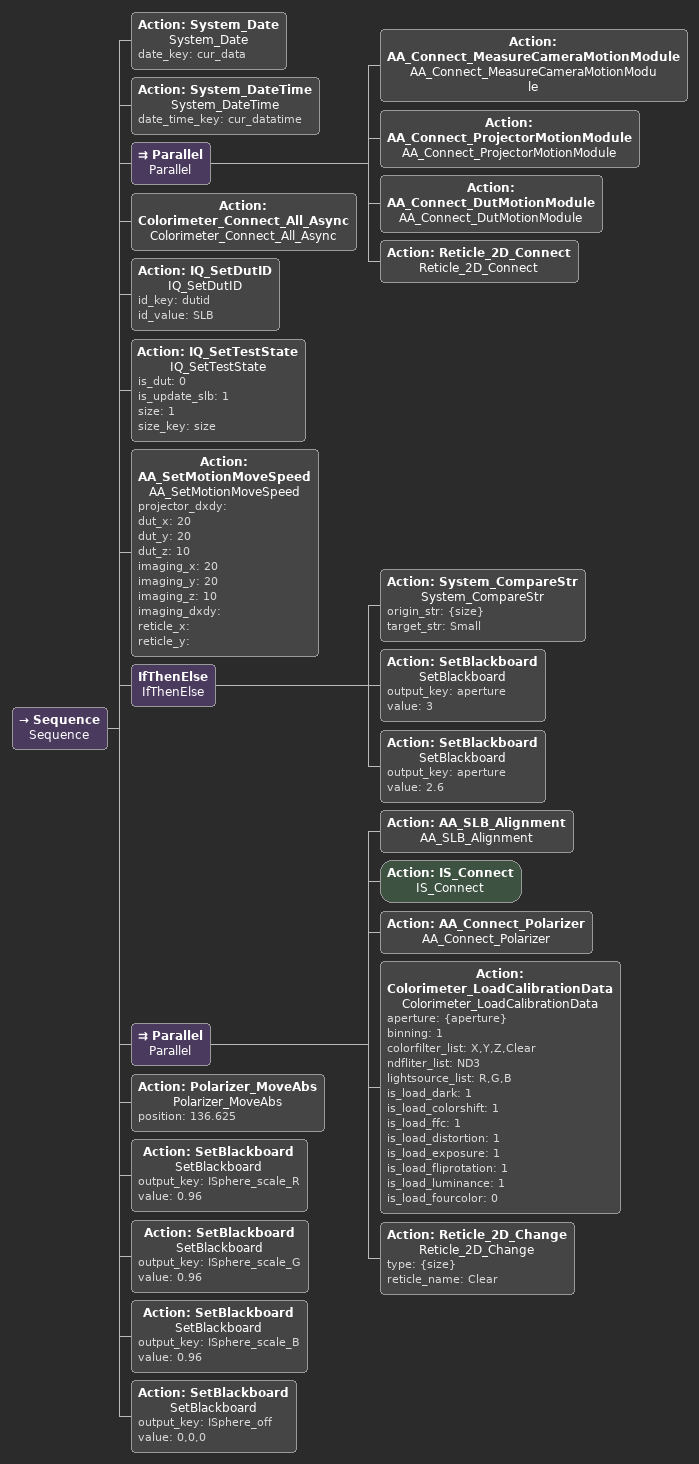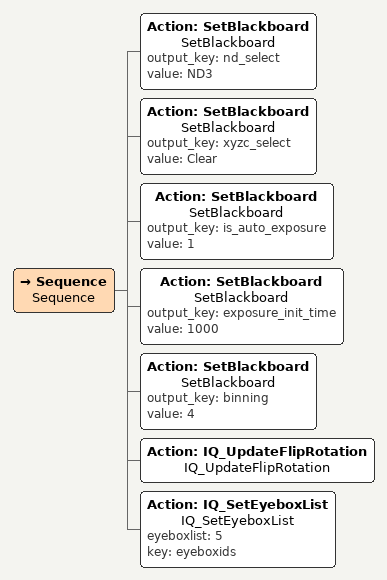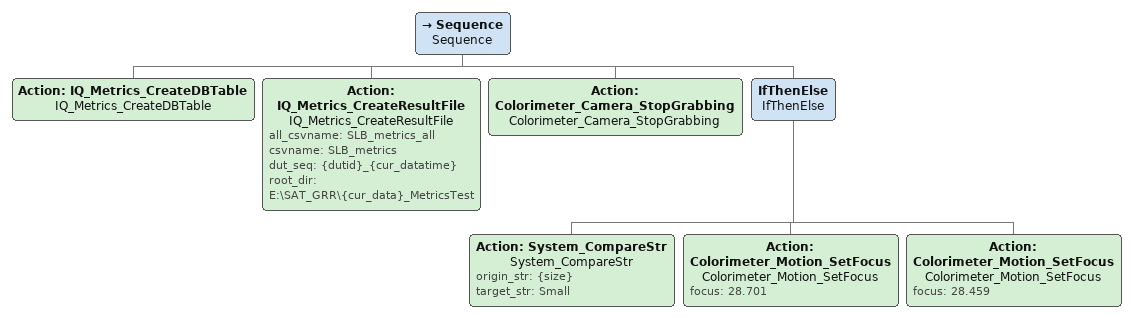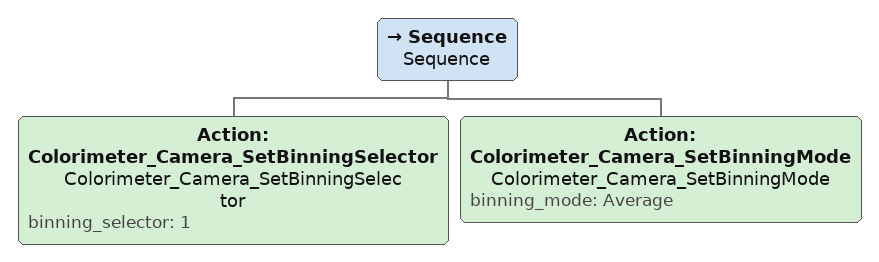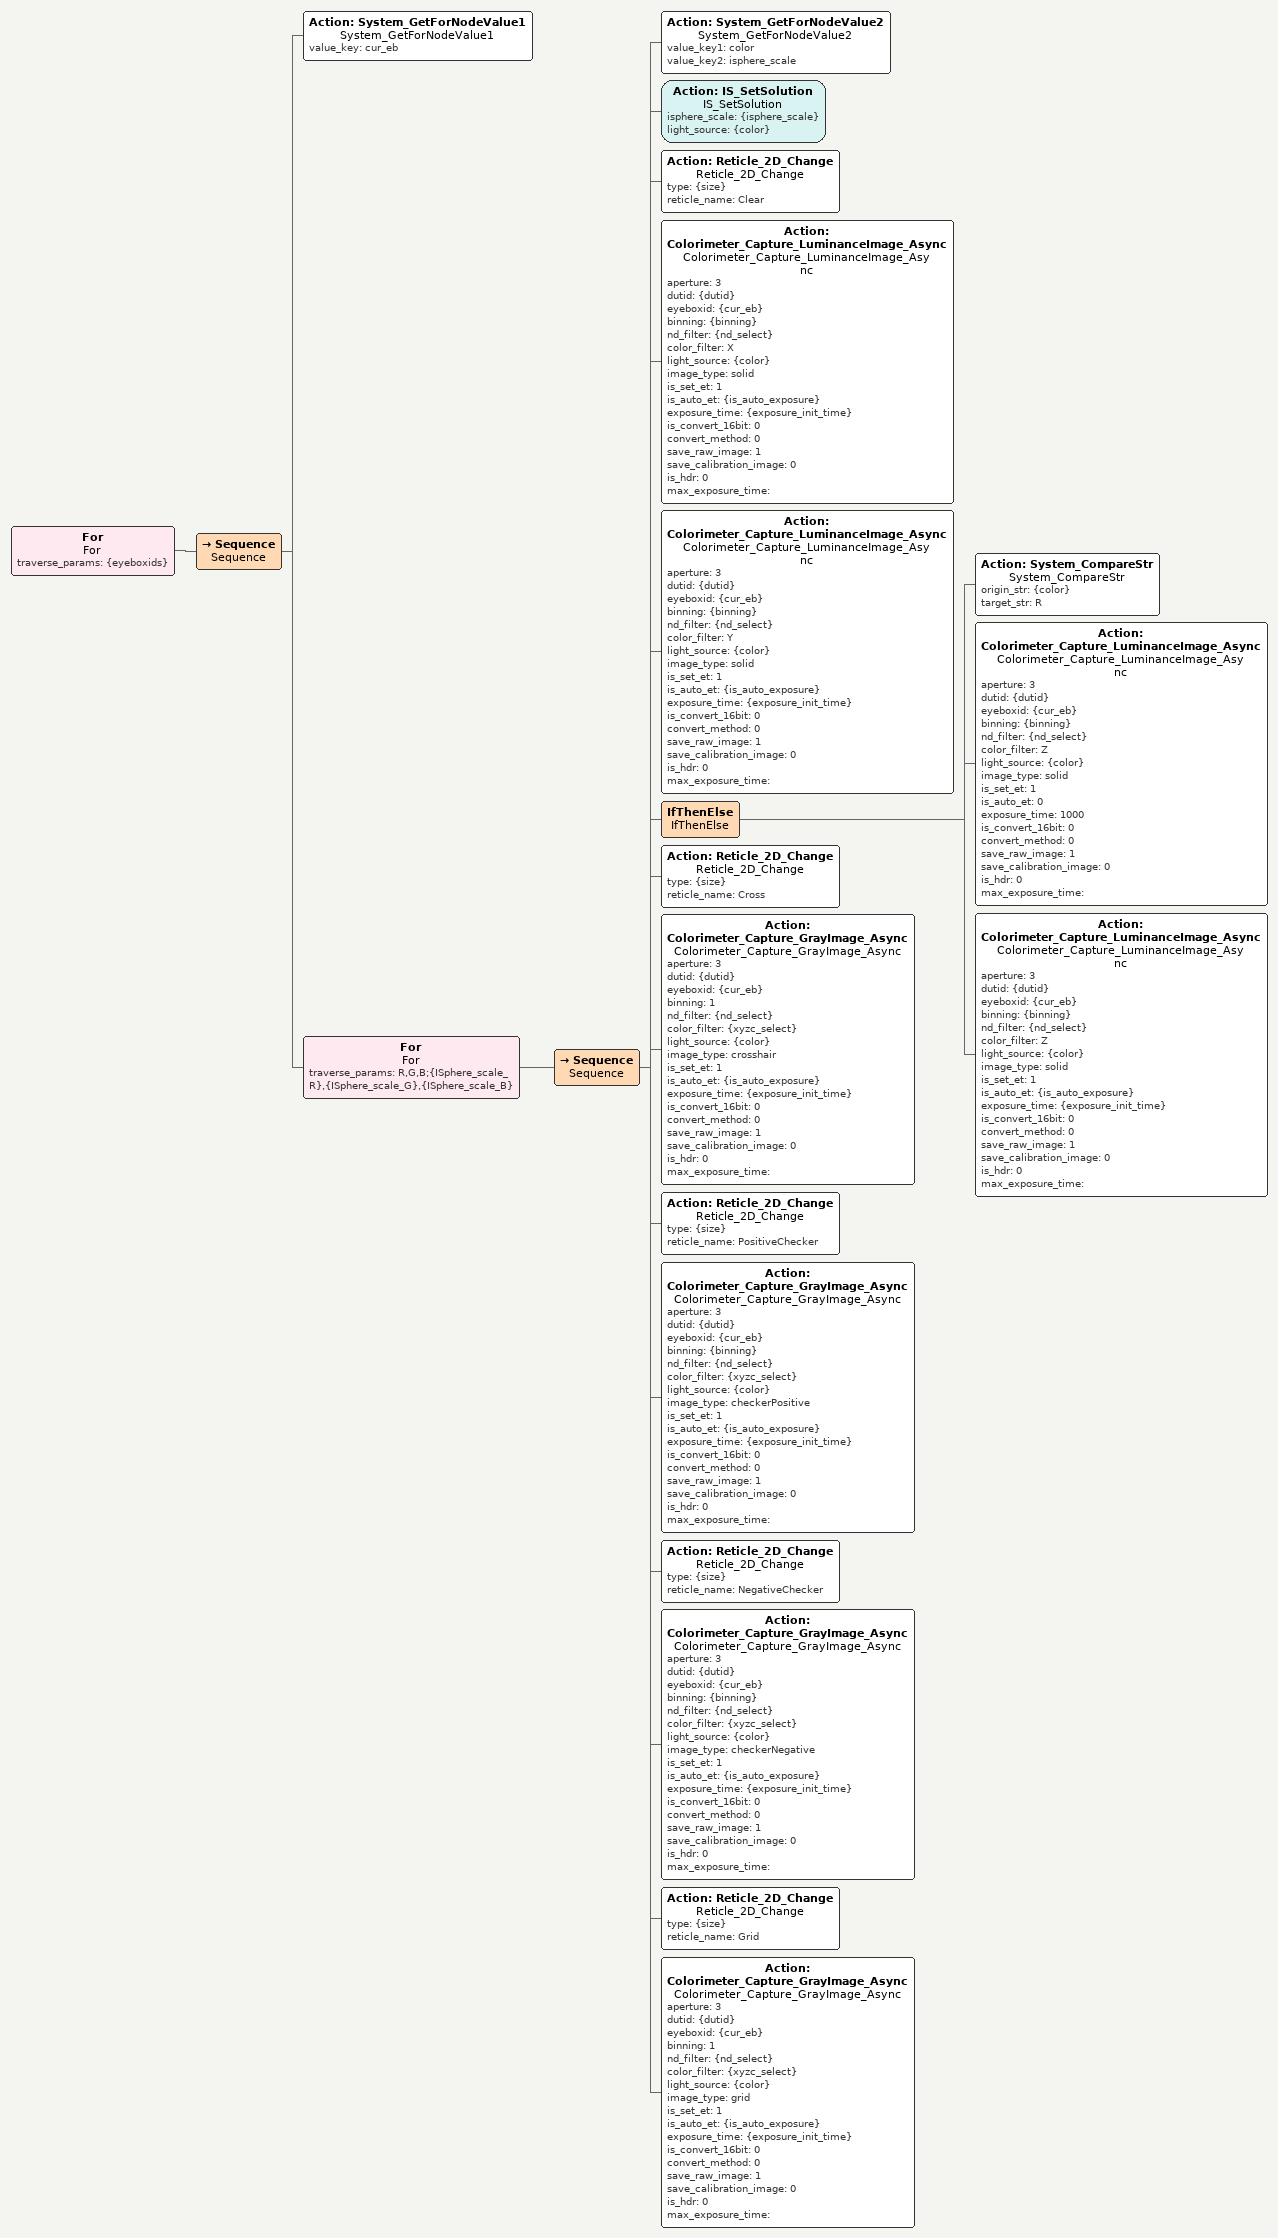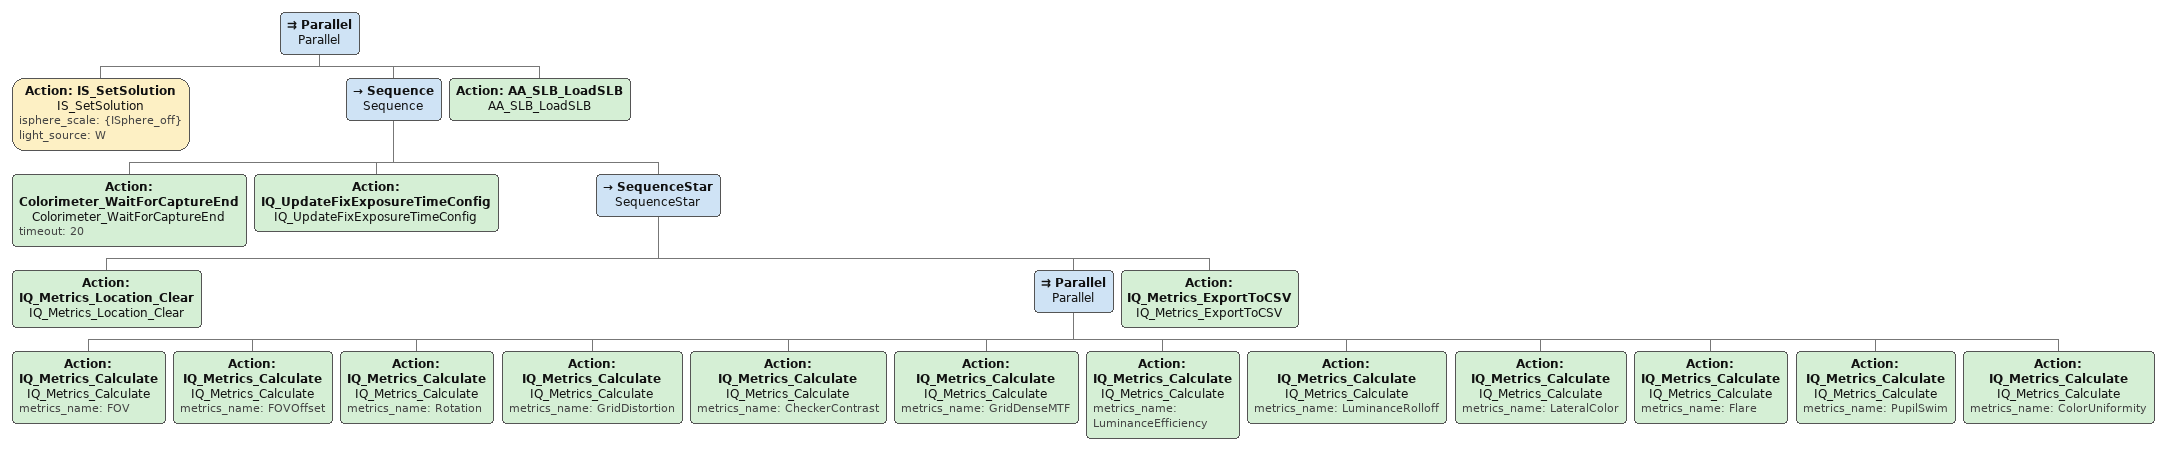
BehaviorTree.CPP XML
<Sequence name="Sequence">
 <!-- System Init -->
 <Action name="System_Date" ID="System_Date" date_key="cur_data"/>
 <Action name="System_DateTime" ID="System_DateTime" date_time_key="cur_datatime"/>
 <!-- Devices Connect & CalibrationData Load -->
 <Parallel name="Parallel">
  <Action name="AA_Connect_MeasureCameraMotionModule" ID="AA_Connect_MeasureCameraMotionModule"/>
  <Action name="AA_Connect_ProjectorMotionModule" ID="AA_Connect_ProjectorMotionModule"/>
  <Action name="AA_Connect_DutMotionModule" ID="AA_Connect_DutMotionModule"/>
  <Action name="Reticle_2D_Connect" ID="Reticle_2D_Connect"/>
 </Parallel>
 <Action name="Colorimeter_Connect_All_Async" ID="Colorimeter_Connect_All_Async"/>
 <!-- SLB Alignment Module -->
 <Action name="IQ_SetDutID" ID="IQ_SetDutID" id_key="dutid" id_value="SLB"/>
 <Action name="IQ_SetTestState" ID="IQ_SetTestState" is_dut="0" is_update_slb="1" size="1" size_key="size"/>
 <Action name="AA_SetMotionMoveSpeed" ID="AA_SetMotionMoveSpeed" projector_dxdy="" dut_x="20" dut_y="20" dut_z="10" imaging_x="20" imaging_y="20" imaging_z="10" imaging_dxdy="" reticle_x="" reticle_y=""/>
 <IfThenElse name="IfThenElse">
  <Action name="System_CompareStr" ID="System_CompareStr" origin_str="{size}" target_str="Small"/>
  <Action name="SetBlackboard" ID="SetBlackboard" output_key="aperture" value="3"/>
  <Action name="SetBlackboard" ID="SetBlackboard" output_key="aperture" value="2.6"/>
 </IfThenElse>
 <Parallel name="Parallel">
  <Action name="AA_SLB_Alignment" ID="AA_SLB_Alignment"/>
  <Action name="IS_Connect" ID="IS_Connect"/>
  <Action name="AA_Connect_Polarizer" ID="AA_Connect_Polarizer"/>
  <Action name="Colorimeter_LoadCalibrationData" ID="Colorimeter_LoadCalibrationData" aperture="{aperture}" binning="1" colorfilter_list="X,Y,Z,Clear" ndfliter_list="ND3" lightsource_list="R,G,B" is_load_dark="1" is_load_colorshift="1" is_load_ffc="1" is_load_distortion="1" is_load_exposure="1" is_load_fliprotation="1" is_load_luminance="1" is_load_fourcolor="0"/>
  <Action name="Reticle_2D_Change" ID="Reticle_2D_Change" type="{size}" reticle_name="Clear"/>
 </Parallel>
 <!-- IQ Init -->
 <Action name="Polarizer_MoveAbs" ID="Polarizer_MoveAbs" position="136.625"/>
 <Action name="SetBlackboard" ID="SetBlackboard" output_key="ISphere_scale_R" value="0.96"/>
 <Action name="SetBlackboard" ID="SetBlackboard" output_key="ISphere_scale_G" value="0.96"/>
 <Action name="SetBlackboard" ID="SetBlackboard" output_key="ISphere_scale_B" value="0.96"/>
 <Action name="SetBlackboard" ID="SetBlackboard" output_key="ISphere_off" value="0,0,0"/>
</Sequence>

<Sequence name="Sequence">
 <Action name="SetBlackboard" ID="SetBlackboard" output_key="nd_select" value="ND3"/>
 <Action name="SetBlackboard" ID="SetBlackboard" output_key="xyzc_select" value="Clear"/>
 <Action name="SetBlackboard" ID="SetBlackboard" output_key="is_auto_exposure" value="1"/>
 <Action name="SetBlackboard" ID="SetBlackboard" output_key="exposure_init_time" value="1000"/>
 <Action name="SetBlackboard" ID="SetBlackboard" output_key="binning" value="4"/>
 <Action name="IQ_UpdateFlipRotation" ID="IQ_UpdateFlipRotation"/>
 <!-- IQ Metrics Module -->
 <Action name="IQ_SetEyeboxList" ID="IQ_SetEyeboxList" eyeboxlist="5" key="eyeboxids"/>
</Sequence>

<Sequence name="Sequence">
 <Action name="IQ_Metrics_CreateDBTable" ID="IQ_Metrics_CreateDBTable"/>
 <Action name="IQ_Metrics_CreateResultFile" ID="IQ_Metrics_CreateResultFile" all_csvname="SLB_metrics_all" csvname="SLB_metrics" dut_seq="{dutid}_{cur_datatime}" root_dir="E:\SAT_GRR\{cur_data}_MetricsTest"/>
 <Action name="Colorimeter_Camera_StopGrabbing" ID="Colorimeter_Camera_StopGrabbing"/>
 <IfThenElse name="IfThenElse">
  <Action name="System_CompareStr" ID="System_CompareStr" origin_str="{size}" target_str="Small"/>
  <Action name="Colorimeter_Motion_SetFocus" ID="Colorimeter_Motion_SetFocus" focus="28.701"/>
  <Action name="Colorimeter_Motion_SetFocus" ID="Colorimeter_Motion_SetFocus" focus="28.459"/>
 </IfThenElse>
</Sequence>

<Sequence name="Sequence">
 <Action name="Colorimeter_Camera_SetBinningSelector" ID="Colorimeter_Camera_SetBinningSelector" binning_selector="1"/>
 <Action name="Colorimeter_Camera_SetBinningMode" ID="Colorimeter_Camera_SetBinningMode" binning_mode="Average"/>
</Sequence>

<For name="For" traverse_params="{eyeboxids}">
 <Sequence name="Sequence">
  <Action name="System_GetForNodeValue1" ID="System_GetForNodeValue1" value_key="cur_eb"/>
  <For name="For" traverse_params="R,G,B;{ISphere_scale_R},{ISphere_scale_G},{ISphere_scale_B}">
   <Sequence name="Sequence">
    <Action name="System_GetForNodeValue2" ID="System_GetForNodeValue2" value_key1="color" value_key2="isphere_scale"/>
    <Action name="IS_SetSolution" ID="IS_SetSolution" isphere_scale="{isphere_scale}" light_source="{color}"/>
    <!-- Clear Pattern (R&G&B) -->
    <Action name="Reticle_2D_Change" ID="Reticle_2D_Change" type="{size}" reticle_name="Clear"/>
    <Action name="Colorimeter_Capture_LuminanceImage_Async" ID="Colorimeter_Capture_LuminanceImage_Async" aperture="3" dutid="{dutid}" eyeboxid="{cur_eb}" binning="{binning}" nd_filter="{nd_select}" color_filter="X" light_source="{color}" image_type="solid" is_set_et="1" is_auto_et="{is_auto_exposure}" exposure_time="{exposure_init_time}" is_convert_16bit="0" convert_method="0" save_raw_image="1" save_calibration_image="0" is_hdr="0" max_exposure_time=""/>
    <Action name="Colorimeter_Capture_LuminanceImage_Async" ID="Colorimeter_Capture_LuminanceImage_Async" aperture="3" dutid="{dutid}" eyeboxid="{cur_eb}" binning="{binning}" nd_filter="{nd_select}" color_filter="Y" light_source="{color}" image_type="solid" is_set_et="1" is_auto_et="{is_auto_exposure}" exposure_time="{exposure_init_time}" is_convert_16bit="0" convert_method="0" save_raw_image="1" save_calibration_image="0" is_hdr="0" max_exposure_time=""/>
    <IfThenElse name="IfThenElse">
     <Action name="System_CompareStr" ID="System_CompareStr" origin_str="{color}" target_str="R"/>
     <Action name="Colorimeter_Capture_LuminanceImage_Async" ID="Colorimeter_Capture_LuminanceImage_Async" aperture="3" dutid="{dutid}" eyeboxid="{cur_eb}" binning="{binning}" nd_filter="{nd_select}" color_filter="Z" light_source="{color}" image_type="solid" is_set_et="1" is_auto_et="0" exposure_time="1000" is_convert_16bit="0" convert_method="0" save_raw_image="1" save_calibration_image="0" is_hdr="0" max_exposure_time=""/>
     <Action name="Colorimeter_Capture_LuminanceImage_Async" ID="Colorimeter_Capture_LuminanceImage_Async" aperture="3" dutid="{dutid}" eyeboxid="{cur_eb}" binning="{binning}" nd_filter="{nd_select}" color_filter="Z" light_source="{color}" image_type="solid" is_set_et="1" is_auto_et="{is_auto_exposure}" exposure_time="{exposure_init_time}" is_convert_16bit="0" convert_method="0" save_raw_image="1" save_calibration_image="0" is_hdr="0" max_exposure_time=""/>
    </IfThenElse>
    <!-- Cross Pattern (R&G&B) -->
    <Action name="Reticle_2D_Change" ID="Reticle_2D_Change" type="{size}" reticle_name="Cross"/>
    <Action name="Colorimeter_Capture_GrayImage_Async" ID="Colorimeter_Capture_GrayImage_Async" aperture="3" dutid="{dutid}" eyeboxid="{cur_eb}" binning="1" nd_filter="{nd_select}" color_filter="{xyzc_select}" light_source="{color}" image_type="crosshair" is_set_et="1" is_auto_et="{is_auto_exposure}" exposure_time="{exposure_init_time}" is_convert_16bit="0" convert_method="0" save_raw_image="1" save_calibration_image="0" is_hdr="0" max_exposure_time=""/>
    <!-- PositiveChecker Pattern (R&G&B) -->
    <Action name="Reticle_2D_Change" ID="Reticle_2D_Change" type="{size}" reticle_name="PositiveChecker"/>
    <Action name="Colorimeter_Capture_GrayImage_Async" ID="Colorimeter_Capture_GrayImage_Async" aperture="3" dutid="{dutid}" eyeboxid="{cur_eb}" binning="{binning}" nd_filter="{nd_select}" color_filter="{xyzc_select}" light_source="{color}" image_type="checkerPositive" is_set_et="1" is_auto_et="{is_auto_exposure}" exposure_time="{exposure_init_time}" is_convert_16bit="0" convert_method="0" save_raw_image="1" save_calibration_image="0" is_hdr="0" max_exposure_time=""/>
    <!-- NegativeChecker Pattern (R&G&B) -->
    <Action name="Reticle_2D_Change" ID="Reticle_2D_Change" type="{size}" reticle_name="NegativeChecker"/>
    <Action name="Colorimeter_Capture_GrayImage_Async" ID="Colorimeter_Capture_GrayImage_Async" aperture="3" dutid="{dutid}" eyeboxid="{cur_eb}" binning="{binning}" nd_filter="{nd_select}" color_filter="{xyzc_select}" light_source="{color}" image_type="checkerNegative" is_set_et="1" is_auto_et="{is_auto_exposure}" exposure_time="{exposure_init_time}" is_convert_16bit="0" convert_method="0" save_raw_image="1" save_calibration_image="0" is_hdr="0" max_exposure_time=""/>
    <!-- Grid Pattern (R&G&B) -->
    <Action name="Reticle_2D_Change" ID="Reticle_2D_Change" type="{size}" reticle_name="Grid"/>
    <Action name="Colorimeter_Capture_GrayImage_Async" ID="Colorimeter_Capture_GrayImage_Async" aperture="3" dutid="{dutid}" eyeboxid="{cur_eb}" binning="1" nd_filter="{nd_select}" color_filter="{xyzc_select}" light_source="{color}" image_type="grid" is_set_et="1" is_auto_et="{is_auto_exposure}" exposure_time="{exposure_init_time}" is_convert_16bit="0" convert_method="0" save_raw_image="1" save_calibration_image="0" is_hdr="0" max_exposure_time=""/>
   </Sequence>
  </For>
 </Sequence>
</For>

<Parallel name="Parallel">
 <Action name="IS_SetSolution" ID="IS_SetSolution" isphere_scale="{ISphere_off}" light_source="W"/>
 <Sequence name="Sequence">
  <Action name="Colorimeter_WaitForCaptureEnd" ID="Colorimeter_WaitForCaptureEnd" timeout="20"/>
  <Action name="IQ_UpdateFixExposureTimeConfig" ID="IQ_UpdateFixExposureTimeConfig"/>
  <SequenceStar name="SequenceStar">
   <Action name="IQ_Metrics_Location_Clear" ID="IQ_Metrics_Location_Clear"/>
   <Parallel name="Parallel">
    <Action name="IQ_Metrics_Calculate" ID="IQ_Metrics_Calculate" metrics_name="FOV"/>
    <Action name="IQ_Metrics_Calculate" ID="IQ_Metrics_Calculate" metrics_name="FOVOffset"/>
    <Action name="IQ_Metrics_Calculate" ID="IQ_Metrics_Calculate" metrics_name="Rotation"/>
    <Action name="IQ_Metrics_Calculate" ID="IQ_Metrics_Calculate" metrics_name="GridDistortion"/>
    <Action name="IQ_Metrics_Calculate" ID="IQ_Metrics_Calculate" metrics_name="CheckerContrast"/>
    <Action name="IQ_Metrics_Calculate" ID="IQ_Metrics_Calculate" metrics_name="GridDenseMTF"/>
    <Action name="IQ_Metrics_Calculate" ID="IQ_Metrics_Calculate" metrics_name="LuminanceEfficiency"/>
    <Action name="IQ_Metrics_Calculate" ID="IQ_Metrics_Calculate" metrics_name="LuminanceRolloff"/>
    <Action name="IQ_Metrics_Calculate" ID="IQ_Metrics_Calculate" metrics_name="LateralColor"/>
    <Action name="IQ_Metrics_Calculate" ID="IQ_Metrics_Calculate" metrics_name="Flare"/>
    <Action name="IQ_Metrics_Calculate" ID="IQ_Metrics_Calculate" metrics_name="PupilSwim"/>
    <Action name="IQ_Metrics_Calculate" ID="IQ_Metrics_Calculate" metrics_name="ColorUniformity"/>
   </Parallel>
   <Action name="IQ_Metrics_ExportToCSV" ID="IQ_Metrics_ExportToCSV"/>
  </SequenceStar>
 </Sequence>
 <Action name="AA_SLB_LoadSLB" ID="AA_SLB_LoadSLB"/>
</Parallel>
